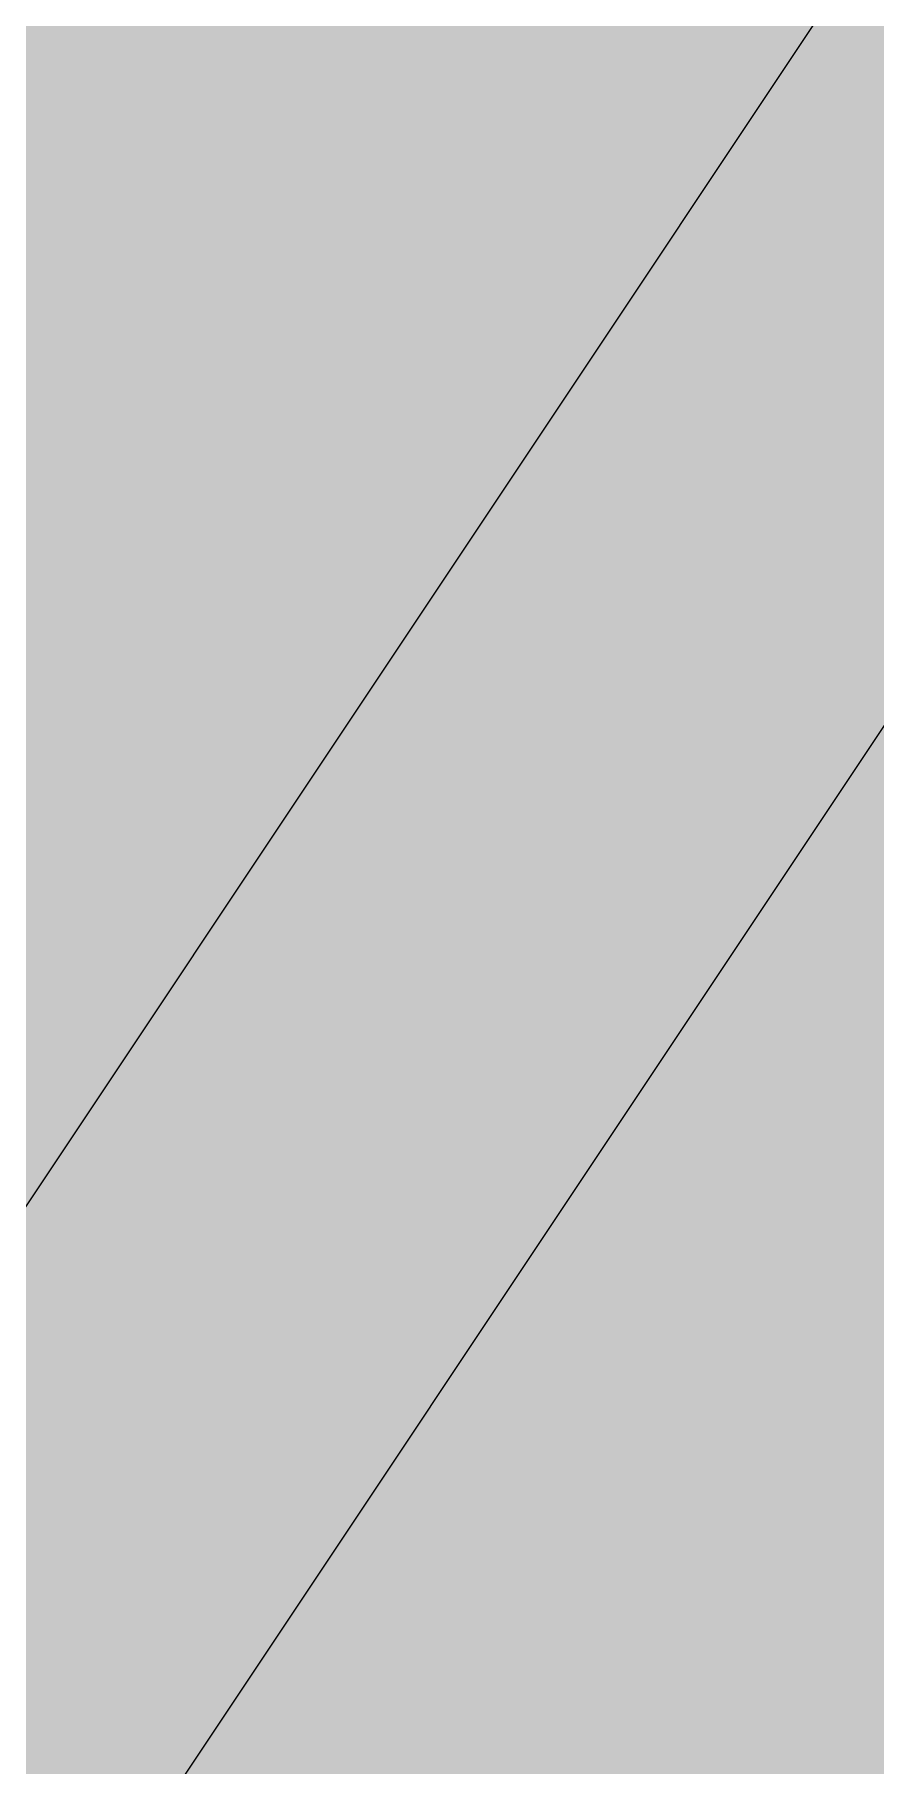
# Model space of a CAD drawing. Header units: millimetres. Extents: x 0 to 212, y 0 to 318.
# Drawn here: x 90.6 to 137, y 126.5 to 222 of the extents above; entities that cross this region are included whole.
import ezdxf

# ---------------------------------------------------------------- set-up
doc = ezdxf.new("R2010")
doc.units = ezdxf.units.MM

msp = doc.modelspace()

# ---------------------------------------------------------------- hatches: boundary and pattern name
for color, points in [(254, [(14.1633, 0.0536), (13.9878, 0.0533), (13.8125, 0.0559), (13.6373, 0.061), (13.462, 0.0686), (13.2893, 0.0787), (13.114, 0.0914), (12.9413, 0.1041), (12.7686, 0.1219), (12.5959, 0.1397), (12.4231, 0.16), (12.2504, 0.1829), (12.0777, 0.2057), (11.9075, 0.2337), (11.7373, 0.2616), (11.5672, 0.2921), (11.397, 0.3251), (11.2268, 0.3607), (11.0592, 0.3988), (10.8915, 0.4369), (10.7239, 0.4775), (10.5562, 0.5207), (10.3886, 0.5664), (10.2235, 0.6121), (10.0584, 0.6629), (9.8933, 0.7137), (9.7307, 0.7671), (9.5682, 0.8204), (9.4056, 0.8788), (9.2431, 0.9373), (9.083, 0.9982), (8.923, 1.0617), (8.763, 1.1252), (8.6055, 1.1938), (8.4455, 1.2624), (8.2906, 1.331), (8.1331, 1.4046), (7.9781, 1.4783), (7.8232, 1.5545), (7.6708, 1.6332), (7.5184, 1.7145), (7.366, 1.7958), (7.2161, 1.8796), (7.0663, 1.966), (6.919, 2.0523), (6.7716, 2.1438), (6.6243, 2.2352), (6.4795, 2.3266), (6.3348, 2.4232), (6.19, 2.5197), (6.0477, 2.6187), (5.908, 2.7178), (5.7683, 2.8194), (5.6286, 2.9235), (5.4915, 3.0302), (5.3543, 3.1369), (5.2197, 3.2461), (5.0851, 3.3579), (4.953, 3.4722), (4.8209, 3.5865), (4.6914, 3.7033), (4.5644, 3.8202), (4.4348, 3.9395), (4.3104, 4.0615), (4.1859, 4.1859), (4.0615, 4.3104), (3.9395, 4.4348), (3.8202, 4.5618), (3.7033, 4.6914), (3.5865, 4.8209), (3.4722, 4.953), (3.3579, 5.0851), (3.2487, 5.2197), (3.1369, 5.3543), (3.0302, 5.4915), (2.9235, 5.6286), (2.8194, 5.7683), (2.7178, 5.908), (2.6187, 6.0477), (2.5197, 6.19), (2.4232, 6.3348), (2.3266, 6.477), (2.2352, 6.6243), (2.1438, 6.7691), (2.0523, 6.9164), (1.966, 7.0663), (1.8796, 7.2161), (1.7958, 7.366), (1.7145, 7.5184), (1.6332, 7.6708), (1.5545, 7.8232), (1.4783, 7.9781), (1.4046, 8.1331), (1.331, 8.2906), (1.2598, 8.4455), (1.1913, 8.603), (1.1252, 8.763), (1.0592, 8.923), (0.9982, 9.083), (0.9373, 9.2431), (0.8763, 9.4056), (0.8204, 9.5682), (0.7645, 9.7307), (0.7112, 9.8933), (0.6604, 10.0584), (0.6121, 10.2235), (0.5639, 10.3911), (0.5207, 10.5562), (0.4775, 10.7239), (0.4343, 10.8915), (0.3962, 11.0592), (0.3607, 11.2268), (0.3251, 11.397), (0.2921, 11.5672), (0.2616, 11.7373), (0.2311, 11.9075), (0.2057, 12.0802), (0.1803, 12.2504), (0.1575, 12.4231), (0.1372, 12.5959), (0.1194, 12.7686), (0.1041, 12.9413), (0.0889, 13.1166), (0.0787, 13.2893), (0.0686, 13.4645), (0.061, 13.6373), (0.0559, 13.8125), (0.0508, 13.9878), (0.0508, 14.163), (0.0522, 303.4425), (0.0508, 303.6164), (0.0559, 303.7916), (0.061, 303.9669), (0.0686, 304.1396), (0.0787, 304.3149), (0.0889, 304.4876), (0.1041, 304.6628), (0.1194, 304.8356), (0.1372, 305.0083), (0.1575, 305.181), (0.1803, 305.3537), (0.2057, 305.5239), (0.2311, 305.6966), (0.2616, 305.8668), (0.2921, 306.037), (0.3251, 306.2072), (0.3607, 306.3748), (0.3962, 306.545), (0.4343, 306.7126), (0.4775, 306.8803), (0.5207, 307.0479), (0.5639, 307.213), (0.6121, 307.3781), (0.6604, 307.5432), (0.7112, 307.7083), (0.7645, 307.8734), (0.8204, 308.036), (0.8763, 308.1985), (0.9373, 308.3611), (0.9982, 308.5211), (1.0592, 308.6811), (1.1252, 308.8411), (1.1913, 308.9986), (1.2598, 309.1561), (1.331, 309.3136), (1.4046, 309.4685), (1.4783, 309.626), (1.5545, 309.7784), (1.6332, 309.9333), (1.7145, 310.0857), (1.7958, 310.2356), (1.8796, 310.388), (1.966, 310.5379), (2.0523, 310.6852), (2.1438, 310.8325), (2.2352, 310.9798), (2.3266, 311.1246), (2.4232, 311.2694), (2.5197, 311.4116), (2.6187, 311.5539), (2.7178, 311.6961), (2.8194, 311.8358), (2.9235, 311.9755), (3.0302, 312.1127), (3.1369, 312.2473), (3.2487, 312.3844), (3.3579, 312.5165), (3.4722, 312.6486), (3.5865, 312.7807), (3.7033, 312.9102), (3.8202, 313.0398), (3.9395, 313.1668), (4.0615, 313.2938), (4.1859, 313.4182), (4.3104, 313.5401), (4.4348, 313.6621), (4.5644, 313.784), (4.6914, 313.9008), (4.8209, 314.0177), (4.953, 314.132), (5.0851, 314.2437), (5.2197, 314.3555), (5.3543, 314.4647), (5.4915, 314.5739), (5.6286, 314.6781), (5.7683, 314.7822), (5.908, 314.8838), (6.0477, 314.9854), (6.19, 315.0845), (6.3348, 315.181), (6.4795, 315.275), (6.6243, 315.3689), (6.7716, 315.4604), (6.919, 315.5493), (7.0663, 315.6382), (7.2161, 315.7245), (7.366, 315.8084), (7.5184, 315.8896), (7.6708, 315.9709), (7.8232, 316.0471), (7.9781, 316.1233), (8.1331, 316.1995), (8.2906, 316.2706), (8.4455, 316.3418), (8.6055, 316.4103), (8.763, 316.4789), (8.923, 316.5424), (9.083, 316.6059), (9.2431, 316.6669), (9.4056, 316.7253), (9.5682, 316.7837), (9.7307, 316.8371), (9.8933, 316.8904), (10.0584, 316.9412), (10.2235, 316.992), (10.3886, 317.0377), (10.5562, 317.0834), (10.7239, 317.1266), (10.8915, 317.1673), (11.0592, 317.2079), (11.2268, 317.2435), (11.397, 317.279), (11.5672, 317.312), (11.7373, 317.3425), (11.9075, 317.3705), (12.0777, 317.3984), (12.2504, 317.4213), (12.4231, 317.4441), (12.5959, 317.4644), (12.7686, 317.4822), (12.9413, 317.5), (13.114, 317.5127), (13.2893, 317.5254), (13.462, 317.5356), (13.6373, 317.5432), (13.8125, 317.5483), (13.9878, 317.5508), (14.163, 317.5533), (197.6078, 317.5536), (197.7822, 317.5508), (197.9574, 317.5483), (198.1327, 317.5432), (198.3054, 317.5356), (198.4807, 317.5254), (198.6534, 317.5127), (198.8287, 317.5), (199.0014, 317.4822), (199.1741, 317.4644), (199.3468, 317.4441), (199.5195, 317.4213), (199.6897, 317.3984), (199.8624, 317.3705), (200.0326, 317.3425), (200.2028, 317.312), (200.373, 317.279), (200.5432, 317.2435), (200.7108, 317.2079), (200.8784, 317.1673), (201.0461, 317.1266), (201.2137, 317.0834), (201.3788, 317.0377), (201.5465, 316.992), (201.7116, 316.9412), (201.8767, 316.8904), (202.0392, 316.8371), (202.2018, 316.7837), (202.3643, 316.7253), (202.5269, 316.6669), (202.6869, 316.6059), (202.8469, 316.5424), (203.007, 316.4789), (203.167, 316.4103), (203.3245, 316.3418), (203.4794, 316.2706), (203.6369, 316.1995), (203.7918, 316.1233), (203.9468, 316.0471), (204.0992, 315.9709), (204.2516, 315.8896), (204.404, 315.8084), (204.5538, 315.7245), (204.7037, 315.6382), (204.8535, 315.5493), (205.0009, 315.4604), (205.1456, 315.3689), (205.293, 315.275), (205.4352, 315.181), (205.58, 315.0845), (205.7222, 314.9854), (205.8619, 314.8838), (206.0016, 314.7822), (206.1413, 314.6781), (206.2785, 314.5739), (206.4156, 314.4647), (206.5503, 314.3555), (206.6849, 314.2437), (206.817, 314.132), (206.949, 314.0177), (207.0786, 313.9008), (207.2081, 313.784), (207.3351, 313.6621), (207.4596, 313.5401), (207.584, 313.4182), (207.7085, 313.2938), (207.8304, 313.1668), (207.9498, 313.0398), (208.0666, 312.9102), (208.1835, 312.7807), (208.2978, 312.6486), (208.4121, 312.5165), (208.5238, 312.3844), (208.6331, 312.2473), (208.7397, 312.1127), (208.8464, 311.9755), (208.9506, 311.8358), (209.0522, 311.6961), (209.1512, 311.5539), (209.2503, 311.4116), (209.3468, 311.2694), (209.4433, 311.1246), (209.5348, 310.9798), (209.6262, 310.8325), (209.7176, 310.6852), (209.804, 310.5379), (209.8904, 310.388), (209.9742, 310.2356), (210.0555, 310.0857), (210.1367, 309.9333), (210.2155, 309.7784), (210.2917, 309.626), (210.3653, 309.4685), (210.439, 309.3136), (210.5076, 309.1561), (210.5762, 308.9986), (210.6447, 308.8411), (210.7082, 308.6811), (210.7717, 308.5211), (210.8327, 308.3611), (210.8911, 308.1985), (210.9495, 308.036), (211.0029, 307.8734), (211.0562, 307.7083), (211.107, 307.5432), (211.1578, 307.3781), (211.2035, 307.213), (211.2493, 307.0479), (211.2924, 306.8803), (211.3331, 306.7126), (211.3712, 306.545), (211.4093, 306.3748), (211.4448, 306.2072), (211.4779, 306.037), (211.5083, 305.8668), (211.5363, 305.6966), (211.5642, 305.5239), (211.5871, 305.3537), (211.6099, 305.181), (211.6303, 305.0083), (211.648, 304.8356), (211.6658, 304.6628), (211.6785, 304.4876), (211.6912, 304.3149), (211.7014, 304.1396), (211.709, 303.9669), (211.7141, 303.7916), (211.7166, 303.6164), (211.7166, 303.4411), (211.7189, 14.1647), (211.7166, 13.9878), (211.7141, 13.8125), (211.709, 13.6373), (211.7014, 13.4645), (211.6912, 13.2893), (211.6785, 13.1166), (211.6658, 12.9413), (211.648, 12.7686), (211.6303, 12.5959), (211.6099, 12.4231), (211.5871, 12.2504), (211.5642, 12.0802), (211.5363, 11.9075), (211.5083, 11.7373), (211.4779, 11.5672), (211.4448, 11.397), (211.4093, 11.2268), (211.3712, 11.0592), (211.3331, 10.8915), (211.2924, 10.7239), (211.2493, 10.5562), (211.2035, 10.3911), (211.1578, 10.2235), (211.107, 10.0584), (211.0562, 9.8933), (211.0029, 9.7307), (210.9495, 9.5682), (210.8911, 9.4056), (210.8327, 9.2431), (210.7717, 9.083), (210.7082, 8.923), (210.6447, 8.763), (210.5762, 8.603), (210.5076, 8.4455), (210.439, 8.2906), (210.3653, 8.1331), (210.2917, 7.9781), (210.2155, 7.8232), (210.1367, 7.6708), (210.0555, 7.5184), (209.9742, 7.366), (209.8904, 7.2161), (209.804, 7.0663), (209.7176, 6.9164), (209.6262, 6.7691), (209.5348, 6.6243), (209.4433, 6.477), (209.3468, 6.3348), (209.2503, 6.19), (209.1512, 6.0477), (209.0522, 5.908), (208.9506, 5.7683), (208.8464, 5.6286), (208.7397, 5.4915), (208.6331, 5.3543), (208.5238, 5.2197), (208.4121, 5.0851), (208.2978, 4.953), (208.1835, 4.8209), (208.0666, 4.6914), (207.9498, 4.5618), (207.8304, 4.4348), (207.7085, 4.3104), (207.584, 4.1859), (207.4596, 4.0615), (207.3351, 3.9395), (207.2081, 3.8202), (207.0786, 3.7033), (206.949, 3.5865), (206.817, 3.4722), (206.6849, 3.3579), (206.5503, 3.2461), (206.4156, 3.1369), (206.2785, 3.0302), (206.1413, 2.9235), (206.0016, 2.8194), (205.8619, 2.7178), (205.7222, 2.6187), (205.58, 2.5197), (205.4352, 2.4232), (205.293, 2.3266), (205.1456, 2.2352), (205.0009, 2.1438), (204.8535, 2.0523), (204.7037, 1.966), (204.5538, 1.8796), (204.404, 1.7958), (204.2516, 1.7145), (204.0992, 1.6332), (203.9468, 1.5545), (203.7918, 1.4783), (203.6369, 1.4046), (203.4794, 1.331), (203.3245, 1.2624), (203.167, 1.1938), (203.007, 1.1252), (202.8469, 1.0617), (202.6869, 0.9982), (202.5269, 0.9373), (202.3643, 0.8788), (202.2018, 0.8204), (202.0392, 0.7671), (201.8767, 0.7137), (201.7116, 0.6629), (201.5465, 0.6121), (201.3788, 0.5664), (201.2137, 0.5207), (201.0461, 0.4775), (200.8784, 0.4369), (200.7108, 0.3988), (200.5432, 0.3607), (200.373, 0.3251), (200.2028, 0.2921), (200.0326, 0.2616), (199.8624, 0.2337), (199.6897, 0.2057), (199.5195, 0.1829), (199.3468, 0.16), (199.1741, 0.1397), (199.0014, 0.1219), (198.8287, 0.1041), (198.6534, 0.0914), (198.4807, 0.0787), (198.3054, 0.0686), (198.1327, 0.061), (197.9574, 0.0559), (197.7822, 0.0533), (197.6069, 0.0533)]), (104, [(14.1633, 5.3453), (13.9344, 5.3467), (13.7084, 5.3543), (13.4849, 5.3696), (13.2613, 5.3899), (13.0378, 5.4153), (12.8194, 5.4458), (12.6009, 5.4813), (12.385, 5.522), (12.1717, 5.5702), (11.9583, 5.621), (11.7475, 5.6794), (11.5392, 5.7404), (11.3335, 5.8064), (11.1303, 5.8801), (10.9296, 5.9563), (10.729, 6.0376), (10.5334, 6.1239), (10.3378, 6.2128), (10.1473, 6.3094), (9.9593, 6.4084), (9.7714, 6.5126), (9.5885, 6.6218), (9.4082, 6.7335), (9.2304, 6.8504), (9.0576, 6.9698), (8.8849, 7.0968), (8.7173, 7.2238), (8.5522, 7.3584), (8.3896, 7.4955), (8.2321, 7.6352), (8.0772, 7.78), (7.9273, 7.9273), (7.7775, 8.0772), (7.6352, 8.2321), (7.493, 8.3922), (7.3558, 8.5522), (7.2238, 8.7173), (7.0942, 8.8875), (6.9698, 9.0576), (6.8504, 9.2329), (6.7335, 9.4107), (6.6192, 9.591), (6.5126, 9.7739), (6.4084, 9.9593), (6.3068, 10.1473), (6.2128, 10.3403), (6.1214, 10.5334), (6.035, 10.7315), (5.9538, 10.9296), (5.8776, 11.1303), (5.8064, 11.3335), (5.7404, 11.5418), (5.6769, 11.75), (5.621, 11.9583), (5.5677, 12.1717), (5.522, 12.385), (5.4813, 12.6009), (5.4432, 12.8194), (5.4127, 13.0404), (5.3873, 13.2613), (5.3696, 13.4849), (5.3543, 13.7084), (5.3467, 13.937), (5.3416, 14.163), (5.3439, 303.4425), (5.3467, 303.6697), (5.3543, 303.8958), (5.3696, 304.1193), (5.3873, 304.3428), (5.4127, 304.5638), (5.4432, 304.7848), (5.4813, 305.0032), (5.522, 305.2191), (5.5677, 305.4325), (5.621, 305.6458), (5.6769, 305.8541), (5.7404, 306.0624), (5.8064, 306.2707), (5.8776, 306.4739), (5.9538, 306.6745), (6.035, 306.8726), (6.1214, 307.0708), (6.2128, 307.2638), (6.3068, 307.4568), (6.4084, 307.6448), (6.5126, 307.8302), (6.6192, 308.0131), (6.7335, 308.1934), (6.8504, 308.3712), (6.9698, 308.5465), (7.0942, 308.7167), (7.2238, 308.8869), (7.3558, 309.052), (7.493, 309.212), (7.6352, 309.372), (7.7775, 309.5269), (7.9273, 309.6768), (8.0772, 309.8241), (8.2321, 309.9689), (8.3896, 310.1086), (8.5522, 310.2458), (8.7173, 310.3804), (8.8849, 310.5074), (9.0576, 310.6344), (9.2304, 310.7538), (9.4082, 310.8706), (9.5885, 310.9824), (9.7714, 311.0916), (9.9593, 311.1957), (10.1473, 311.2948), (10.3378, 311.3913), (10.5334, 311.4802), (10.729, 311.5666), (10.9296, 311.6478), (11.1303, 311.7266), (11.3335, 311.7977), (11.5392, 311.8637), (11.7475, 311.9272), (11.9583, 311.9831), (12.1717, 312.0339), (12.385, 312.0822), (12.6009, 312.1228), (12.8194, 312.1584), (13.0378, 312.1889), (13.2613, 312.2143), (13.4849, 312.2346), (13.7084, 312.2498), (13.9344, 312.2574), (14.163, 312.26), (197.6078, 312.262), (197.833, 312.2574), (198.0616, 312.2498), (198.2851, 312.2346), (198.5086, 312.2143), (198.7296, 312.1889), (198.9506, 312.1584), (199.169, 312.1228), (199.3849, 312.0822), (199.5983, 312.0339), (199.8116, 311.9831), (200.0199, 311.9272), (200.2282, 311.8637), (200.4365, 311.7977), (200.6397, 311.7266), (200.8403, 311.6478), (201.0385, 311.5666), (201.2366, 311.4802), (201.4296, 311.3913), (201.6227, 311.2948), (201.8106, 311.1957), (201.996, 311.0916), (202.1789, 310.9824), (202.3593, 310.8706), (202.5371, 310.7538), (202.7123, 310.6344), (202.8825, 310.5074), (203.0527, 310.3804), (203.2178, 310.2458), (203.3778, 310.1086), (203.5378, 309.9689), (203.6928, 309.8241), (203.8426, 309.6768), (203.9899, 309.5269), (204.1347, 309.372), (204.2744, 309.212), (204.4116, 309.052), (204.5462, 308.8869), (204.6732, 308.7167), (204.8002, 308.5465), (204.9196, 308.3712), (205.0364, 308.1934), (205.1482, 308.0131), (205.2574, 307.8302), (205.3615, 307.6448), (205.4606, 307.4568), (205.5571, 307.2638), (205.646, 307.0708), (205.7324, 306.8726), (205.8137, 306.6745), (205.8899, 306.4739), (205.9635, 306.2707), (206.0296, 306.0624), (206.0905, 305.8541), (206.1489, 305.6458), (206.1997, 305.4325), (206.248, 305.2191), (206.2886, 305.0032), (206.3242, 304.7848), (206.3547, 304.5638), (206.3801, 304.3428), (206.4004, 304.1193), (206.4156, 303.8958), (206.4233, 303.6697), (206.4258, 303.4411), (206.4272, 14.1647), (206.4233, 13.937), (206.4156, 13.7084), (206.4004, 13.4849), (206.3801, 13.2613), (206.3547, 13.0404), (206.3242, 12.8194), (206.2886, 12.6009), (206.248, 12.385), (206.1997, 12.1717), (206.1489, 11.9583), (206.0905, 11.75), (206.0296, 11.5418), (205.9635, 11.3335), (205.8899, 11.1303), (205.8137, 10.9296), (205.7324, 10.7315), (205.646, 10.5334), (205.5571, 10.3403), (205.4606, 10.1473), (205.3615, 9.9593), (205.2574, 9.7739), (205.1482, 9.591), (205.0364, 9.4107), (204.9196, 9.2329), (204.8002, 9.0576), (204.6732, 8.8875), (204.5462, 8.7173), (204.4116, 8.5522), (204.2744, 8.3922), (204.1347, 8.2321), (203.9899, 8.0772), (203.8426, 7.9273), (203.6928, 7.78), (203.5378, 7.6352), (203.3778, 7.4955), (203.2178, 7.3584), (203.0527, 7.2238), (202.8825, 7.0968), (202.7123, 6.9698), (202.5371, 6.8504), (202.3593, 6.7335), (202.1789, 6.6218), (201.996, 6.5126), (201.8106, 6.4084), (201.6227, 6.3094), (201.4296, 6.2128), (201.2366, 6.1239), (201.0385, 6.0376), (200.8403, 5.9563), (200.6397, 5.8801), (200.4365, 5.8064), (200.2282, 5.7404), (200.0199, 5.6794), (199.8116, 5.621), (199.5983, 5.5702), (199.3849, 5.522), (199.169, 5.4813), (198.9506, 5.4458), (198.7296, 5.4153), (198.5086, 5.3899), (198.2851, 5.3696), (198.0616, 5.3543), (197.833, 5.3467), (197.6069, 5.3442)]), (22, [(5.3439, 30.2489), (193.3526, 312.262), (197.6078, 312.262), (197.833, 312.2574), (198.0616, 312.2498), (198.2851, 312.2346), (198.5086, 312.2143), (198.7296, 312.1889), (198.9506, 312.1584), (199.169, 312.1228), (199.3849, 312.0822), (199.5983, 312.0339), (199.8116, 311.9831), (200.0199, 311.9272), (200.2282, 311.8637), (200.4365, 311.7977), (200.6397, 311.7266), (200.8403, 311.6478), (201.0385, 311.5666), (201.2366, 311.4802), (201.4296, 311.3913), (201.6227, 311.2948), (201.8106, 311.1957), (201.996, 311.0916), (202.1789, 310.9824), (202.3593, 310.8706), (202.5371, 310.7538), (202.7123, 310.6344), (202.8825, 310.5074), (203.0527, 310.3804), (203.2178, 310.2458), (203.3778, 310.1086), (203.5378, 309.9689), (203.6928, 309.8241), (203.8426, 309.6768), (203.9899, 309.5269), (204.1347, 309.372), (204.2744, 309.212), (204.4116, 309.052), (204.5462, 308.8869), (204.6732, 308.7167), (204.8002, 308.5465), (204.9196, 308.3712), (205.0364, 308.1934), (205.1482, 308.0131), (205.2574, 307.8302), (205.3615, 307.6448), (205.4606, 307.4568), (205.5571, 307.2638), (205.646, 307.0708), (205.7324, 306.8726), (205.8137, 306.6745), (205.8899, 306.4739), (205.9635, 306.2707), (206.0296, 306.0624), (206.0905, 305.8541), (206.1489, 305.6458), (206.1997, 305.4325), (206.248, 305.2191), (206.2886, 305.0032), (206.3242, 304.7848), (206.3547, 304.5638), (206.3801, 304.3428), (206.4004, 304.1193), (206.4156, 303.8958), (206.4233, 303.6697), (206.4258, 303.4411), (206.4272, 287.3565), (18.4203, 5.3453), (14.1633, 5.3453), (13.9344, 5.3467), (13.7084, 5.3543), (13.4849, 5.3696), (13.2613, 5.3899), (13.0378, 5.4153), (12.8194, 5.4458), (12.6009, 5.4813), (12.385, 5.522), (12.1717, 5.5702), (11.9583, 5.621), (11.7475, 5.6794), (11.5392, 5.7404), (11.3335, 5.8064), (11.1303, 5.8801), (10.9296, 5.9563), (10.729, 6.0376), (10.5334, 6.1239), (10.3378, 6.2128), (10.1473, 6.3094), (9.9593, 6.4084), (9.7714, 6.5126), (9.5885, 6.6218), (9.4082, 6.7335), (9.2304, 6.8504), (9.0576, 6.9698), (8.8849, 7.0968), (8.7173, 7.2238), (8.5522, 7.3584), (8.3896, 7.4955), (8.2321, 7.6352), (8.0772, 7.78), (7.9273, 7.9273), (7.7775, 8.0772), (7.6352, 8.2321), (7.493, 8.3922), (7.3558, 8.5522), (7.2238, 8.7173), (7.0942, 8.8875), (6.9698, 9.0576), (6.8504, 9.2329), (6.7335, 9.4107), (6.6192, 9.591), (6.5126, 9.7739), (6.4084, 9.9593), (6.3068, 10.1473), (6.2128, 10.3403), (6.1214, 10.5334), (6.035, 10.7315), (5.9538, 10.9296), (5.8776, 11.1303), (5.8064, 11.3335), (5.7404, 11.5418), (5.6769, 11.75), (5.621, 11.9583), (5.5677, 12.1717), (5.522, 12.385), (5.4813, 12.6009), (5.4432, 12.8194), (5.4127, 13.0404), (5.3873, 13.2613), (5.3696, 13.4849), (5.3543, 13.7084), (5.3467, 13.937), (5.3416, 14.163)])]:
    msp.add_hatch(color=color).paths.add_polyline_path(points)
h = msp.add_hatch(color=254)
edge = h.paths.add_edge_path()
edge.add_line((121.1873, 161.3613), (121.1834, 160.4645))
edge.add_line((121.1834, 160.4645), (121.1783, 159.5907))
edge.add_line((121.1783, 159.5907), (121.1682, 158.7348))
edge.add_line((121.1682, 158.7348), (121.1555, 157.9016))
edge.add_line((121.1555, 157.9016), (121.1377, 157.0863))
edge.add_line((121.1377, 157.0863), (121.1148, 156.2913))
edge.add_line((121.1148, 156.2913), (121.0894, 155.514))
edge.add_line((121.0894, 155.514), (121.0589, 154.7571))
edge.add_line((121.0589, 154.7571), (121.0234, 154.0205))
edge.add_line((121.0234, 154.0205), (120.9853, 153.2992))
edge.add_line((120.9853, 153.2992), (120.9421, 152.5981))
edge.add_line((120.9421, 152.5981), (120.8964, 151.9174))
edge.add_line((120.8964, 151.9174), (120.8456, 151.2519))
edge.add_line((120.8456, 151.2519), (120.7897, 150.6068))
edge.add_line((120.7897, 150.6068), (120.7287, 149.9768))
edge.add_line((120.7287, 149.9768), (120.6627, 149.3672))
edge.add_line((120.6627, 149.3672), (120.5941, 148.7729))
edge.add_line((120.5941, 148.7729), (120.5205, 148.1963))
edge.add_line((120.5205, 148.1963), (120.4417, 147.6375))
edge.add_line((120.4417, 147.6375), (120.3604, 147.0939))
edge.add_line((120.3604, 147.0939), (120.2715, 146.5682))
edge.add_line((120.2715, 146.5682), (120.1801, 146.0576))
edge.add_line((120.1801, 146.0576), (120.0836, 145.5649))
edge.add_line((120.0836, 145.5649), (119.982, 145.0873))
edge.add_line((119.982, 145.0873), (119.8753, 144.6251))
edge.add_line((119.8753, 144.6251), (119.7635, 144.178))
edge.add_line((119.7635, 144.178), (119.6467, 143.7462))
edge.add_line((119.6467, 143.7462), (119.5273, 143.3297))
edge.add_line((119.5273, 143.3297), (119.4003, 142.9283))
edge.add_line((119.4003, 142.9283), (119.2682, 142.5423))
edge.add_line((119.2682, 142.5423), (119.1336, 142.1714))
edge.add_line((119.1336, 142.1714), (118.9914, 141.8133))
edge.add_line((118.9914, 141.8133), (118.8466, 141.4704))
edge.add_line((118.8466, 141.4704), (118.6942, 141.1402))
edge.add_line((118.6942, 141.1402), (118.5393, 140.8252))
edge.add_line((118.5393, 140.8252), (118.3767, 140.523))
edge.add_line((118.3767, 140.523), (118.2091, 140.2359))
edge.add_line((118.2091, 140.2359), (118.0363, 139.9591))
edge.add_line((118.0363, 139.9591), (117.8585, 139.6975))
edge.add_line((117.8585, 139.6975), (117.6757, 139.446))
edge.add_line((117.6757, 139.446), (117.4877, 139.2098))
edge.add_line((117.4877, 139.2098), (117.2947, 138.9837))
edge.add_line((117.2947, 138.9837), (117.094, 138.7704))
edge.add_line((117.094, 138.7704), (116.8908, 138.5697))
edge.add_line((116.8908, 138.5697), (116.68, 138.3817))
edge.add_line((116.68, 138.3817), (116.4641, 138.2039))
edge.add_line((116.4641, 138.2039), (116.2406, 138.0363))
edge.add_line((116.2406, 138.0363), (116.0145, 137.8814))
edge.add_line((116.0145, 137.8814), (115.7808, 137.7391))
edge.add_line((115.7808, 137.7391), (115.5421, 137.6045))
edge.add_line((115.5421, 137.6045), (115.2982, 137.4826))
edge.add_line((115.2982, 137.4826), (115.0468, 137.3683))
edge.add_line((115.0468, 137.3683), (114.7902, 137.2667))
edge.add_line((114.7902, 137.2667), (114.5286, 137.1752))
edge.add_line((114.5286, 137.1752), (114.2594, 137.0914))
edge.add_line((114.2594, 137.0914), (113.985, 137.0178))
edge.add_line((113.985, 137.0178), (113.7056, 136.9543))
edge.add_line((113.7056, 136.9543), (113.4186, 136.9009))
edge.add_line((113.4186, 136.9009), (113.1265, 136.8552))
edge.add_line((113.1265, 136.8552), (112.8293, 136.8171))
edge.add_line((112.8293, 136.8171), (112.5245, 136.7892))
edge.add_line((112.5245, 136.7892), (112.2147, 136.7688))
edge.add_line((112.2147, 136.7688), (111.8972, 136.7587))
edge.add_line((111.8972, 136.7587), (111.572, 136.7536))
edge.add_line((111.572, 136.7536), (111.2495, 136.7587))
edge.add_line((111.2495, 136.7587), (110.932, 136.7739))
edge.add_line((110.932, 136.7739), (110.6221, 136.7968))
edge.add_line((110.6221, 136.7968), (110.3173, 136.8323))
edge.add_line((110.3173, 136.8323), (110.0176, 136.8755))
edge.add_line((110.0176, 136.8755), (109.7255, 136.9289))
edge.add_line((109.7255, 136.9289), (109.4384, 136.9949))
edge.add_line((109.4384, 136.9949), (109.159, 137.0686))
edge.add_line((109.159, 137.0686), (108.8847, 137.1549))
edge.add_line((108.8847, 137.1549), (108.618, 137.2514))
edge.add_line((108.618, 137.2514), (108.3539, 137.3581))
edge.add_line((108.3539, 137.3581), (108.0973, 137.475))
edge.add_line((108.0973, 137.475), (107.8484, 137.6045))
edge.add_line((107.8484, 137.6045), (107.6046, 137.7442))
edge.add_line((107.6046, 137.7442), (107.3633, 137.8941))
edge.add_line((107.3633, 137.8941), (107.1321, 138.0566))
edge.add_line((107.1321, 138.0566), (106.9035, 138.2293))
edge.add_line((106.9035, 138.2293), (106.6825, 138.4148))
edge.add_line((106.6825, 138.4148), (106.4666, 138.6103))
edge.add_line((106.4666, 138.6103), (106.2558, 138.8186))
edge.add_line((106.2558, 138.8186), (106.0501, 139.0396))
edge.add_line((106.0501, 139.0396), (105.852, 139.2707))
edge.add_line((105.852, 139.2707), (105.6589, 139.5146))
edge.add_line((105.6589, 139.5146), (105.4684, 139.7711))
edge.add_line((105.4684, 139.7711), (105.2855, 140.0404))
edge.add_line((105.2855, 140.0404), (105.1077, 140.3223))
edge.add_line((105.1077, 140.3223), (104.9376, 140.6169))
edge.add_line((104.9376, 140.6169), (104.7699, 140.9217))
edge.add_line((104.7699, 140.9217), (104.6074, 141.2418))
edge.add_line((104.6074, 141.2418), (104.4499, 141.5745))
edge.add_line((104.4499, 141.5745), (104.3, 141.9174))
edge.add_line((104.3, 141.9174), (104.1527, 142.2781))
edge.add_line((104.1527, 142.2781), (104.013, 142.6489))
edge.add_line((104.013, 142.6489), (103.8758, 143.0325))
edge.add_line((103.8758, 143.0325), (103.7463, 143.4313))
edge.add_line((103.7463, 143.4313), (103.6193, 143.8427))
edge.add_line((103.6193, 143.8427), (103.4974, 144.2695))
edge.add_line((103.4974, 144.2695), (103.3831, 144.7089))
edge.add_line((103.3831, 144.7089), (103.2713, 145.161))
edge.add_line((103.2713, 145.161), (103.1646, 145.6284))
edge.add_line((103.1646, 145.6284), (103.063, 146.111))
edge.add_line((103.063, 146.111), (102.9665, 146.6063))
edge.add_line((102.9665, 146.6063), (102.8725, 147.1168))
edge.add_line((102.8725, 147.1168), (102.7862, 147.6426))
edge.add_line((102.7862, 147.6426), (102.7024, 148.1811))
edge.add_line((102.7024, 148.1811), (102.6236, 148.7348))
edge.add_line((102.6236, 148.7348), (102.55, 149.3037))
edge.add_line((102.55, 149.3037), (102.4814, 149.8879))
edge.add_line((102.4814, 149.8879), (102.4179, 150.4874))
edge.add_line((102.4179, 150.4874), (102.3569, 151.1021))
edge.add_line((102.3569, 151.1021), (102.301, 151.7294))
edge.add_line((102.301, 151.7294), (102.2502, 152.3746))
edge.add_line((102.2502, 152.3746), (102.202, 153.035))
edge.add_line((102.202, 153.035), (102.1588, 153.7132))
edge.add_line((102.1588, 153.7132), (102.1207, 154.4041))
edge.add_line((102.1207, 154.4041), (102.0877, 155.1127))
edge.add_line((102.0877, 155.1127), (102.0572, 155.8366))
edge.add_line((102.0572, 155.8366), (102.0318, 156.5758))
edge.add_line((102.0318, 156.5758), (102.0089, 157.3327))
edge.add_line((102.0089, 157.3327), (101.9912, 158.1048))
edge.add_line((101.9912, 158.1048), (101.9785, 158.8922))
edge.add_line((101.9785, 158.8922), (101.9683, 159.7))
edge.add_line((101.9683, 159.7), (101.9607, 160.5204))
edge.add_line((101.9607, 160.5204), (101.9607, 161.3611))
edge.add_line((101.9607, 161.3611), (101.9607, 162.2146))
edge.add_line((101.9607, 162.2146), (101.9683, 163.0528))
edge.add_line((101.9683, 163.0528), (101.9785, 163.8732))
edge.add_line((101.9785, 163.8732), (101.9937, 164.6758))
edge.add_line((101.9937, 164.6758), (102.0115, 165.4607))
edge.add_line((102.0115, 165.4607), (102.0343, 166.2303))
edge.add_line((102.0343, 166.2303), (102.0623, 166.9821))
edge.add_line((102.0623, 166.9821), (102.0953, 167.7162))
edge.add_line((102.0953, 167.7162), (102.1309, 168.435))
edge.add_line((102.1309, 168.435), (102.1715, 169.1361))
edge.add_line((102.1715, 169.1361), (102.2147, 169.8219))
edge.add_line((102.2147, 169.8219), (102.2655, 170.4924))
edge.add_line((102.2655, 170.4924), (102.3188, 171.1452))
edge.add_line((102.3188, 171.1452), (102.3772, 171.7827))
edge.add_line((102.3772, 171.7827), (102.4407, 172.4025))
edge.add_line((102.4407, 172.4025), (102.5068, 173.0096))
edge.add_line((102.5068, 173.0096), (102.5779, 173.5988))
edge.add_line((102.5779, 173.5988), (102.6541, 174.1729))
edge.add_line((102.6541, 174.1729), (102.7354, 174.7317))
edge.add_line((102.7354, 174.7317), (102.8217, 175.2752))
edge.add_line((102.8217, 175.2752), (102.9106, 175.8036))
edge.add_line((102.9106, 175.8036), (103.0072, 176.3192))
edge.add_line((103.0072, 176.3192), (103.1062, 176.817))
edge.add_line((103.1062, 176.817), (103.2104, 177.3022))
edge.add_line((103.2104, 177.3022), (103.3196, 177.7721))
edge.add_line((103.3196, 177.7721), (103.4339, 178.2267))
edge.add_line((103.4339, 178.2267), (103.5533, 178.6687))
edge.add_line((103.5533, 178.6687), (103.6752, 179.0954))
edge.add_line((103.6752, 179.0954), (103.8047, 179.5069))
edge.add_line((103.8047, 179.5069), (103.9368, 179.9057))
edge.add_line((103.9368, 179.9057), (104.0765, 180.2917))
edge.add_line((104.0765, 180.2917), (104.2187, 180.6626))
edge.add_line((104.2187, 180.6626), (104.3686, 181.0207))
edge.add_line((104.3686, 181.0207), (104.521, 181.3662))
edge.add_line((104.521, 181.3662), (104.6785, 181.6989))
edge.add_line((104.6785, 181.6989), (104.8436, 182.0164))
edge.add_line((104.8436, 182.0164), (105.0112, 182.3212))
edge.add_line((105.0112, 182.3212), (105.1839, 182.6133))
edge.add_line((105.1839, 182.6133), (105.3643, 182.8952))
edge.add_line((105.3643, 182.8952), (105.5472, 183.1619))
edge.add_line((105.5472, 183.1619), (105.7351, 183.4159))
edge.add_line((105.7351, 183.4159), (105.9307, 183.6598))
edge.add_line((105.9307, 183.6598), (106.1288, 183.8884))
edge.add_line((106.1288, 183.8884), (106.3346, 184.1068))
edge.add_line((106.3346, 184.1068), (106.5428, 184.3126))
edge.add_line((106.5428, 184.3126), (106.7587, 184.5081))
edge.add_line((106.7587, 184.5081), (106.9797, 184.691))
edge.add_line((106.9797, 184.691), (107.2058, 184.8612))
edge.add_line((107.2058, 184.8612), (107.4369, 185.0212))
edge.add_line((107.4369, 185.0212), (107.6731, 185.1711))
edge.add_line((107.6731, 185.1711), (107.917, 185.3082))
edge.add_line((107.917, 185.3082), (108.1634, 185.4352))
edge.add_line((108.1634, 185.4352), (108.4174, 185.5495))
edge.add_line((108.4174, 185.5495), (108.6764, 185.6562))
edge.add_line((108.6764, 185.6562), (108.9406, 185.7502))
edge.add_line((108.9406, 185.7502), (109.2098, 185.834))
edge.add_line((109.2098, 185.834), (109.4867, 185.9077))
edge.add_line((109.4867, 185.9077), (109.7661, 185.9712))
edge.add_line((109.7661, 185.9712), (110.0531, 186.0245))
edge.add_line((110.0531, 186.0245), (110.3452, 186.0677))
edge.add_line((110.3452, 186.0677), (110.6449, 186.1007))
edge.add_line((110.6449, 186.1007), (110.9472, 186.1236))
edge.add_line((110.9472, 186.1236), (111.2571, 186.1388))
edge.add_line((111.2571, 186.1388), (111.572, 186.1414))
edge.add_line((111.572, 186.1414), (111.887, 186.1388))
edge.add_line((111.887, 186.1388), (112.1969, 186.1261))
edge.add_line((112.1969, 186.1261), (112.5017, 186.1058))
edge.add_line((112.5017, 186.1058), (112.7989, 186.0753))
edge.add_line((112.7989, 186.0753), (113.0935, 186.0398))
edge.add_line((113.0935, 186.0398), (113.378, 185.9915))
edge.add_line((113.378, 185.9915), (113.6599, 185.9356))
edge.add_line((113.6599, 185.9356), (113.9368, 185.8696))
edge.add_line((113.9368, 185.8696), (114.206, 185.7959))
edge.add_line((114.206, 185.7959), (114.4702, 185.7096))
edge.add_line((114.4702, 185.7096), (114.7293, 185.6156))
edge.add_line((114.7293, 185.6156), (114.9807, 185.5114))
edge.add_line((114.9807, 185.5114), (115.2296, 185.3946))
edge.add_line((115.2296, 185.3946), (115.4709, 185.2701))
edge.add_line((115.4709, 185.2701), (115.7097, 185.133))
edge.add_line((115.7097, 185.133), (115.9408, 184.9857))
edge.add_line((115.9408, 184.9857), (116.1669, 184.8282))
edge.add_line((116.1669, 184.8282), (116.3853, 184.658))
edge.add_line((116.3853, 184.658), (116.6012, 184.4777))
edge.add_line((116.6012, 184.4777), (116.8121, 184.2846))
edge.add_line((116.8121, 184.2846), (117.0153, 184.0814))
edge.add_line((117.0153, 184.0814), (117.2159, 183.863))
edge.add_line((117.2159, 183.863), (117.409, 183.6344))
edge.add_line((117.409, 183.6344), (117.5995, 183.3931))
edge.add_line((117.5995, 183.3931), (117.7823, 183.1391))
edge.add_line((117.7823, 183.1391), (117.9601, 182.8724))
edge.add_line((117.9601, 182.8724), (118.1354, 182.593))
edge.add_line((118.1354, 182.593), (118.303, 182.3009))
edge.add_line((118.303, 182.3009), (118.4656, 181.9961))
edge.add_line((118.4656, 181.9961), (118.6256, 181.676))
edge.add_line((118.6256, 181.676), (118.778, 181.3408))
edge.add_line((118.778, 181.3408), (118.9253, 180.9953))
edge.add_line((118.9253, 180.9953), (119.0701, 180.6321))
edge.add_line((119.0701, 180.6321), (119.2073, 180.2562))
edge.add_line((119.2073, 180.2562), (119.3419, 179.865))
edge.add_line((119.3419, 179.865), (119.4689, 179.4612))
edge.add_line((119.4689, 179.4612), (119.5934, 179.0421))
edge.add_line((119.5934, 179.0421), (119.7127, 178.6052))
edge.add_line((119.7127, 178.6052), (119.8245, 178.1556))
edge.add_line((119.8245, 178.1556), (119.9337, 177.6882))
edge.add_line((119.9337, 177.6882), (120.0404, 177.2082))
edge.add_line((120.0404, 177.2082), (120.1395, 176.7103))
edge.add_line((120.1395, 176.7103), (120.2334, 176.1973))
edge.add_line((120.2334, 176.1973), (120.3249, 175.6664))
edge.add_line((120.3249, 175.6664), (120.4087, 175.1203))
edge.add_line((120.4087, 175.1203), (120.49, 174.5564))
edge.add_line((120.49, 174.5564), (120.5662, 173.9773))
edge.add_line((120.5662, 173.9773), (120.6398, 173.3804))
edge.add_line((120.6398, 173.3804), (120.7059, 172.7657))
edge.add_line((120.7059, 172.7657), (120.7694, 172.1358))
edge.add_line((120.7694, 172.1358), (120.8278, 171.4856))
edge.add_line((120.8278, 171.4856), (120.8811, 170.8201))
edge.add_line((120.8811, 170.8201), (120.9294, 170.1343))
edge.add_line((120.9294, 170.1343), (120.9751, 169.4307))
edge.add_line((120.9751, 169.4307), (121.0158, 168.7093))
edge.add_line((121.0158, 168.7093), (121.0513, 167.9702))
edge.add_line((121.0513, 167.9702), (121.0843, 167.2107))
edge.add_line((121.0843, 167.2107), (121.1097, 166.4335))
edge.add_line((121.1097, 166.4335), (121.1326, 165.6385))
edge.add_line((121.1326, 165.6385), (121.1529, 164.8206))
edge.add_line((121.1529, 164.8206), (121.1682, 163.9849))
edge.add_line((121.1682, 163.9849), (121.1783, 163.1315))
edge.add_line((121.1783, 163.1315), (121.1834, 162.2552))
edge.add_line((121.1834, 162.2552), (121.1859, 161.3611))
edge = h.paths.add_edge_path(flags=16)
edge.add_line((130.4477, 161.3613), (130.4417, 162.3593))
edge.add_line((130.4417, 162.3593), (130.4315, 163.3449))
edge.add_line((130.4315, 163.3449), (130.4112, 164.3126))
edge.add_line((130.4112, 164.3126), (130.3833, 165.2651))
edge.add_line((130.3833, 165.2651), (130.3477, 166.1998))
edge.add_line((130.3477, 166.1998), (130.302, 167.1168))
edge.add_line((130.302, 167.1168), (130.2487, 168.021))
edge.add_line((130.2487, 168.021), (130.1877, 168.9075))
edge.add_line((130.1877, 168.9075), (130.1191, 169.7761))
edge.add_line((130.1191, 169.7761), (130.0429, 170.6296))
edge.add_line((130.0429, 170.6296), (129.9566, 171.4678))
edge.add_line((129.9566, 171.4678), (129.86, 172.2882))
edge.add_line((129.86, 172.2882), (129.7584, 173.0934))
edge.add_line((129.7584, 173.0934), (129.6467, 173.8833))
edge.add_line((129.6467, 173.8833), (129.5248, 174.6555))
edge.add_line((129.5248, 174.6555), (129.3952, 175.4124))
edge.add_line((129.3952, 175.4124), (129.2555, 176.1541))
edge.add_line((129.2555, 176.1541), (129.1082, 176.878))
edge.add_line((129.1082, 176.878), (128.9533, 177.5866))
edge.add_line((128.9533, 177.5866), (128.7856, 178.2801))
edge.add_line((128.7856, 178.2801), (128.6129, 178.9557))
edge.add_line((128.6129, 178.9557), (128.4275, 179.6161))
edge.add_line((128.4275, 179.6161), (128.2344, 180.2613))
edge.add_line((128.2344, 180.2613), (128.0338, 180.8912))
edge.add_line((128.0338, 180.8912), (127.8204, 181.5033))
edge.add_line((127.8204, 181.5033), (127.5994, 182.1002))
edge.add_line((127.5994, 182.1002), (127.3683, 182.6819))
edge.add_line((127.3683, 182.6819), (127.127, 183.2458))
edge.add_line((127.127, 183.2458), (126.8781, 183.7969))
edge.add_line((126.8781, 183.7969), (126.619, 184.3303))
edge.add_line((126.619, 184.3303), (126.3498, 184.846))
edge.add_line((126.3498, 184.846), (126.0704, 185.3489))
edge.add_line((126.0704, 185.3489), (125.7808, 185.834))
edge.add_line((125.7808, 185.834), (125.4811, 186.3065))
edge.add_line((125.4811, 186.3065), (125.1712, 186.7611))
edge.add_line((125.1712, 186.7611), (124.8537, 187.198))
edge.add_line((124.8537, 187.198), (124.5235, 187.6222))
edge.add_line((124.5235, 187.6222), (124.1831, 188.0311))
edge.add_line((124.1831, 188.0311), (123.8352, 188.4223))
edge.add_line((123.8352, 188.4223), (123.4745, 188.7982))
edge.add_line((123.4745, 188.7982), (123.1036, 189.1589))
edge.add_line((123.1036, 189.1589), (122.7226, 189.5043))
edge.add_line((122.7226, 189.5043), (122.3315, 189.8345))
edge.add_line((122.3315, 189.8345), (121.9302, 190.1469))
edge.add_line((121.9302, 190.1469), (121.5161, 190.4467))
edge.add_line((121.5161, 190.4467), (121.0945, 190.7286))
edge.add_line((121.0945, 190.7286), (120.6602, 190.9978))
edge.add_line((120.6602, 190.9978), (120.2157, 191.2493))
edge.add_line((120.2157, 191.2493), (119.7585, 191.4855))
edge.add_line((119.7585, 191.4855), (119.2911, 191.7065))
edge.add_line((119.2911, 191.7065), (118.8136, 191.9148))
edge.add_line((118.8136, 191.9148), (118.3259, 192.1053))
edge.add_line((118.3259, 192.1053), (117.8255, 192.278))
edge.add_line((117.8255, 192.278), (117.315, 192.438))
edge.add_line((117.315, 192.438), (116.7917, 192.5828))
edge.add_line((116.7917, 192.5828), (116.2583, 192.7123))
edge.add_line((116.2583, 192.7123), (115.7122, 192.8266))
edge.add_line((115.7122, 192.8266), (115.156, 192.9257))
edge.add_line((115.156, 192.9257), (114.587, 193.0095))
edge.add_line((114.587, 193.0095), (114.0079, 193.0781))
edge.add_line((114.0079, 193.0781), (113.4161, 193.1289))
edge.add_line((113.4161, 193.1289), (112.8141, 193.167))
edge.add_line((112.8141, 193.167), (112.1994, 193.1899))
edge.add_line((112.1994, 193.1899), (111.572, 193.1975))
edge.add_line((111.572, 193.1975), (110.9472, 193.1899))
edge.add_line((110.9472, 193.1899), (110.3325, 193.167))
edge.add_line((110.3325, 193.167), (109.728, 193.1289))
edge.add_line((109.728, 193.1289), (109.1362, 193.0781))
edge.add_line((109.1362, 193.0781), (108.5571, 193.0095))
edge.add_line((108.5571, 193.0095), (107.9906, 192.9257))
edge.add_line((107.9906, 192.9257), (107.4318, 192.8266))
edge.add_line((107.4318, 192.8266), (106.8883, 192.7123))
edge.add_line((106.8883, 192.7123), (106.3549, 192.5828))
edge.add_line((106.3549, 192.5828), (105.8316, 192.438))
edge.add_line((105.8316, 192.438), (105.3211, 192.278))
edge.add_line((105.3211, 192.278), (104.8207, 192.1053))
edge.add_line((104.8207, 192.1053), (104.3305, 191.9148))
edge.add_line((104.3305, 191.9148), (103.853, 191.7065))
edge.add_line((103.853, 191.7065), (103.3882, 191.4855))
edge.add_line((103.3882, 191.4855), (102.931, 191.2493))
edge.add_line((102.931, 191.2493), (102.4865, 190.9978))
edge.add_line((102.4865, 190.9978), (102.0521, 190.7286))
edge.add_line((102.0521, 190.7286), (101.6279, 190.4467))
edge.add_line((101.6279, 190.4467), (101.2165, 190.1469))
edge.add_line((101.2165, 190.1469), (100.8151, 189.8345))
edge.add_line((100.8151, 189.8345), (100.4214, 189.5043))
edge.add_line((100.4214, 189.5043), (100.043, 189.1589))
edge.add_line((100.043, 189.1589), (99.6721, 188.7982))
edge.add_line((99.6721, 188.7982), (99.3115, 188.4223))
edge.add_line((99.3115, 188.4223), (98.9609, 188.0311))
edge.add_line((98.9609, 188.0311), (98.6206, 187.6222))
edge.add_line((98.6206, 187.6222), (98.2929, 187.198))
edge.add_line((98.2929, 187.198), (97.9729, 186.7611))
edge.add_line((97.9729, 186.7611), (97.663, 186.3065))
edge.add_line((97.663, 186.3065), (97.3658, 185.834))
edge.add_line((97.3658, 185.834), (97.0763, 185.3489))
edge.add_line((97.0763, 185.3489), (96.7969, 184.846))
edge.add_line((96.7969, 184.846), (96.5276, 184.3303))
edge.add_line((96.5276, 184.3303), (96.2685, 183.7969))
edge.add_line((96.2685, 183.7969), (96.0171, 183.2458))
edge.add_line((96.0171, 183.2458), (95.7758, 182.6819))
edge.add_line((95.7758, 182.6819), (95.5472, 182.1002))
edge.add_line((95.5472, 182.1002), (95.3237, 181.5033))
edge.add_line((95.3237, 181.5033), (95.1128, 180.8912))
edge.add_line((95.1128, 180.8912), (94.9096, 180.2613))
edge.add_line((94.9096, 180.2613), (94.7166, 179.6161))
edge.add_line((94.7166, 179.6161), (94.5337, 178.9557))
edge.add_line((94.5337, 178.9557), (94.3585, 178.2801))
edge.add_line((94.3585, 178.2801), (94.1934, 177.5866))
edge.add_line((94.1934, 177.5866), (94.0359, 176.878))
edge.add_line((94.0359, 176.878), (93.8886, 176.1541))
edge.add_line((93.8886, 176.1541), (93.7514, 175.4124))
edge.add_line((93.7514, 175.4124), (93.6219, 174.6555))
edge.add_line((93.6219, 174.6555), (93.4999, 173.8833))
edge.add_line((93.4999, 173.8833), (93.3882, 173.0934))
edge.add_line((93.3882, 173.0934), (93.284, 172.2882))
edge.add_line((93.284, 172.2882), (93.1901, 171.4678))
edge.add_line((93.1901, 171.4678), (93.1037, 170.6296))
edge.add_line((93.1037, 170.6296), (93.025, 169.7761))
edge.add_line((93.025, 169.7761), (92.9564, 168.9075))
edge.add_line((92.9564, 168.9075), (92.8954, 168.021))
edge.add_line((92.8954, 168.021), (92.8421, 167.1168))
edge.add_line((92.8421, 167.1168), (92.7989, 166.1998))
edge.add_line((92.7989, 166.1998), (92.7633, 165.2651))
edge.add_line((92.7633, 165.2651), (92.7354, 164.3126))
edge.add_line((92.7354, 164.3126), (92.7151, 163.3449))
edge.add_line((92.7151, 163.3449), (92.7024, 162.3593))
edge.add_line((92.7024, 162.3593), (92.6998, 161.3611))
edge.add_line((92.6998, 161.3611), (92.7024, 160.3604))
edge.add_line((92.7024, 160.3604), (92.7151, 159.3748))
edge.add_line((92.7151, 159.3748), (92.7354, 158.4096))
edge.add_line((92.7354, 158.4096), (92.7633, 157.4571))
edge.add_line((92.7633, 157.4571), (92.7989, 156.525))
edge.add_line((92.7989, 156.525), (92.8421, 155.6055))
edge.add_line((92.8421, 155.6055), (92.8954, 154.7063))
edge.add_line((92.8954, 154.7063), (92.9564, 153.8199))
edge.add_line((92.9564, 153.8199), (93.025, 152.9537))
edge.add_line((93.025, 152.9537), (93.1037, 152.1003))
edge.add_line((93.1037, 152.1003), (93.1901, 151.2672))
edge.add_line((93.1901, 151.2672), (93.284, 150.4467))
edge.add_line((93.284, 150.4467), (93.3882, 149.6441))
edge.add_line((93.3882, 149.6441), (93.4999, 148.8592))
edge.add_line((93.4999, 148.8592), (93.6219, 148.0871))
edge.add_line((93.6219, 148.0871), (93.7514, 147.3352))
edge.add_line((93.7514, 147.3352), (93.8886, 146.5961))
edge.add_line((93.8886, 146.5961), (94.0359, 145.8747))
edge.add_line((94.0359, 145.8747), (94.1934, 145.1712))
edge.add_line((94.1934, 145.1712), (94.3585, 144.4803))
edge.add_line((94.3585, 144.4803), (94.5337, 143.8072))
edge.add_line((94.5337, 143.8072), (94.7166, 143.1519))
edge.add_line((94.7166, 143.1519), (94.9096, 142.5092))
edge.add_line((94.9096, 142.5092), (95.1128, 141.8844))
edge.add_line((95.1128, 141.8844), (95.3237, 141.2773))
edge.add_line((95.3237, 141.2773), (95.5472, 140.683))
edge.add_line((95.5472, 140.683), (95.7758, 140.1064))
edge.add_line((95.7758, 140.1064), (96.0171, 139.5451))
edge.add_line((96.0171, 139.5451), (96.2685, 138.999))
edge.add_line((96.2685, 138.999), (96.5276, 138.4706))
edge.add_line((96.5276, 138.4706), (96.7969, 137.9576))
edge.add_line((96.7969, 137.9576), (97.0763, 137.4597))
edge.add_line((97.0763, 137.4597), (97.3658, 136.9771))
edge.add_line((97.3658, 136.9771), (97.663, 136.5098))
edge.add_line((97.663, 136.5098), (97.9729, 136.0602))
edge.add_line((97.9729, 136.0602), (98.2929, 135.6258))
edge.add_line((98.2929, 135.6258), (98.6206, 135.2067))
edge.add_line((98.6206, 135.2067), (98.9609, 134.8029))
edge.add_line((98.9609, 134.8029), (99.3115, 134.4143))
edge.add_line((99.3115, 134.4143), (99.6721, 134.0409))
edge.add_line((99.6721, 134.0409), (100.043, 133.6853))
edge.add_line((100.043, 133.6853), (100.4214, 133.3449))
edge.add_line((100.4214, 133.3449), (100.8151, 133.0173))
edge.add_line((100.8151, 133.0173), (101.2165, 132.7074))
edge.add_line((101.2165, 132.7074), (101.6279, 132.4127))
edge.add_line((101.6279, 132.4127), (102.0521, 132.1333))
edge.add_line((102.0521, 132.1333), (102.4865, 131.8692))
edge.add_line((102.4865, 131.8692), (102.931, 131.6203))
edge.add_line((102.931, 131.6203), (103.3882, 131.3866))
edge.add_line((103.3882, 131.3866), (103.853, 131.1681))
edge.add_line((103.853, 131.1681), (104.3305, 130.9649))
edge.add_line((104.3305, 130.9649), (104.8207, 130.777))
edge.add_line((104.8207, 130.777), (105.3211, 130.6043))
edge.add_line((105.3211, 130.6043), (105.8316, 130.4468))
edge.add_line((105.8316, 130.4468), (106.3549, 130.3045))
edge.add_line((106.3549, 130.3045), (106.8883, 130.175))
edge.add_line((106.8883, 130.175), (107.4318, 130.0632))
edge.add_line((107.4318, 130.0632), (107.9906, 129.9667))
edge.add_line((107.9906, 129.9667), (108.5571, 129.8854))
edge.add_line((108.5571, 129.8854), (109.1362, 129.8169))
edge.add_line((109.1362, 129.8169), (109.728, 129.7661))
edge.add_line((109.728, 129.7661), (110.3325, 129.728))
edge.add_line((110.3325, 129.728), (110.9472, 129.7051))
edge.add_line((110.9472, 129.7051), (111.572, 129.6975))
edge.add_line((111.572, 129.6975), (112.1994, 129.7051))
edge.add_line((112.1994, 129.7051), (112.8141, 129.728))
edge.add_line((112.8141, 129.728), (113.4161, 129.7661))
edge.add_line((113.4161, 129.7661), (114.0079, 129.8169))
edge.add_line((114.0079, 129.8169), (114.587, 129.8854))
edge.add_line((114.587, 129.8854), (115.156, 129.9667))
edge.add_line((115.156, 129.9667), (115.7122, 130.0632))
edge.add_line((115.7122, 130.0632), (116.2583, 130.175))
edge.add_line((116.2583, 130.175), (116.7917, 130.3045))
edge.add_line((116.7917, 130.3045), (117.315, 130.4468))
edge.add_line((117.315, 130.4468), (117.8255, 130.6043))
edge.add_line((117.8255, 130.6043), (118.3259, 130.777))
edge.add_line((118.3259, 130.777), (118.8136, 130.9649))
edge.add_line((118.8136, 130.9649), (119.2911, 131.1681))
edge.add_line((119.2911, 131.1681), (119.7585, 131.3866))
edge.add_line((119.7585, 131.3866), (120.2157, 131.6203))
edge.add_line((120.2157, 131.6203), (120.6602, 131.8692))
edge.add_line((120.6602, 131.8692), (121.0945, 132.1333))
edge.add_line((121.0945, 132.1333), (121.5161, 132.4127))
edge.add_line((121.5161, 132.4127), (121.9302, 132.7074))
edge.add_line((121.9302, 132.7074), (122.3315, 133.0173))
edge.add_line((122.3315, 133.0173), (122.7226, 133.3449))
edge.add_line((122.7226, 133.3449), (123.1036, 133.6853))
edge.add_line((123.1036, 133.6853), (123.4745, 134.0409))
edge.add_line((123.4745, 134.0409), (123.8352, 134.4143))
edge.add_line((123.8352, 134.4143), (124.1831, 134.8029))
edge.add_line((124.1831, 134.8029), (124.5235, 135.2067))
edge.add_line((124.5235, 135.2067), (124.8537, 135.6258))
edge.add_line((124.8537, 135.6258), (125.1712, 136.0602))
edge.add_line((125.1712, 136.0602), (125.4811, 136.5098))
edge.add_line((125.4811, 136.5098), (125.7808, 136.9771))
edge.add_line((125.7808, 136.9771), (126.0704, 137.4597))
edge.add_line((126.0704, 137.4597), (126.3498, 137.9576))
edge.add_line((126.3498, 137.9576), (126.619, 138.4706))
edge.add_line((126.619, 138.4706), (126.8781, 138.999))
edge.add_line((126.8781, 138.999), (127.127, 139.5451))
edge.add_line((127.127, 139.5451), (127.3683, 140.1064))
edge.add_line((127.3683, 140.1064), (127.5994, 140.683))
edge.add_line((127.5994, 140.683), (127.8204, 141.2773))
edge.add_line((127.8204, 141.2773), (128.0338, 141.8844))
edge.add_line((128.0338, 141.8844), (128.2344, 142.5092))
edge.add_line((128.2344, 142.5092), (128.4275, 143.1519))
edge.add_line((128.4275, 143.1519), (128.6129, 143.8072))
edge.add_line((128.6129, 143.8072), (128.7856, 144.4803))
edge.add_line((128.7856, 144.4803), (128.9533, 145.1712))
edge.add_line((128.9533, 145.1712), (129.1082, 145.8747))
edge.add_line((129.1082, 145.8747), (129.2555, 146.5961))
edge.add_line((129.2555, 146.5961), (129.3952, 147.3352))
edge.add_line((129.3952, 147.3352), (129.5248, 148.0871))
edge.add_line((129.5248, 148.0871), (129.6467, 148.8592))
edge.add_line((129.6467, 148.8592), (129.7584, 149.6441))
edge.add_line((129.7584, 149.6441), (129.86, 150.4467))
edge.add_line((129.86, 150.4467), (129.9566, 151.2672))
edge.add_line((129.9566, 151.2672), (130.0429, 152.1003))
edge.add_line((130.0429, 152.1003), (130.1191, 152.9537))
edge.add_line((130.1191, 152.9537), (130.1877, 153.8199))
edge.add_line((130.1877, 153.8199), (130.2487, 154.7063))
edge.add_line((130.2487, 154.7063), (130.302, 155.6055))
edge.add_line((130.302, 155.6055), (130.3477, 156.525))
edge.add_line((130.3477, 156.525), (130.3833, 157.4571))
edge.add_line((130.3833, 157.4571), (130.4112, 158.4096))
edge.add_line((130.4112, 158.4096), (130.4315, 159.3748))
edge.add_line((130.4315, 159.3748), (130.4417, 160.3604))
edge.add_line((130.4417, 160.3604), (130.4468, 161.3611))

# ---------------------------------------------------------------- linework, layer by layer
at = {"color": 22}
for points in [[(5.3439, 30.2489), (193.3526, 312.262)], [(206.4272, 287.3565), (18.4203, 5.3453)]]:
    msp.add_lwpolyline(points, dxfattribs=at)

doc.saveas('drawing.dxf')
